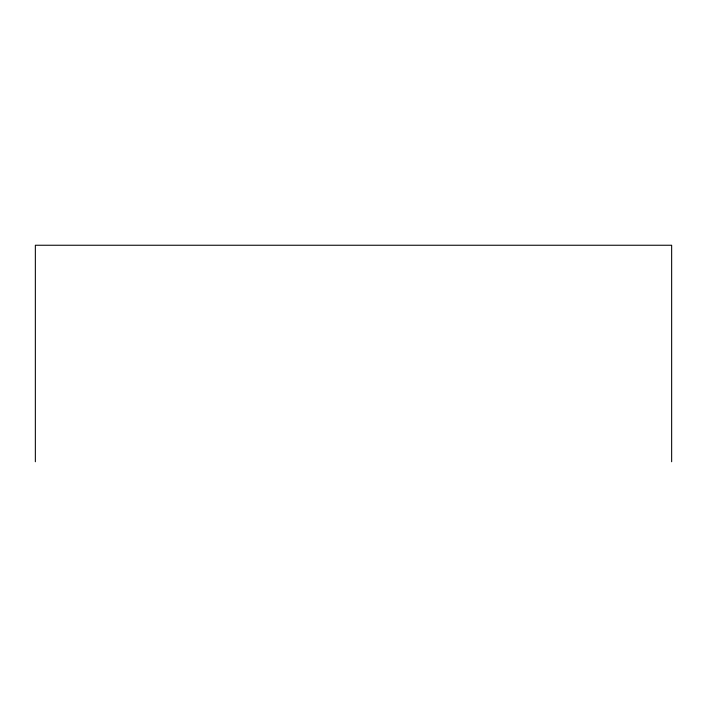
<?xml version="1.0" encoding="UTF-8"?>
<svg xmlns="http://www.w3.org/2000/svg" width="707" height="707" viewBox="0 0 707 707"><rect width="100%" height="100%" fill="white"/><g stroke="black" fill="none" stroke-linecap="round" stroke-linejoin="round"><path stroke-width="1.06" d="M671.65 461.751L671.65 245.249L35.35 245.249L35.35 461.751"/></g></svg>
